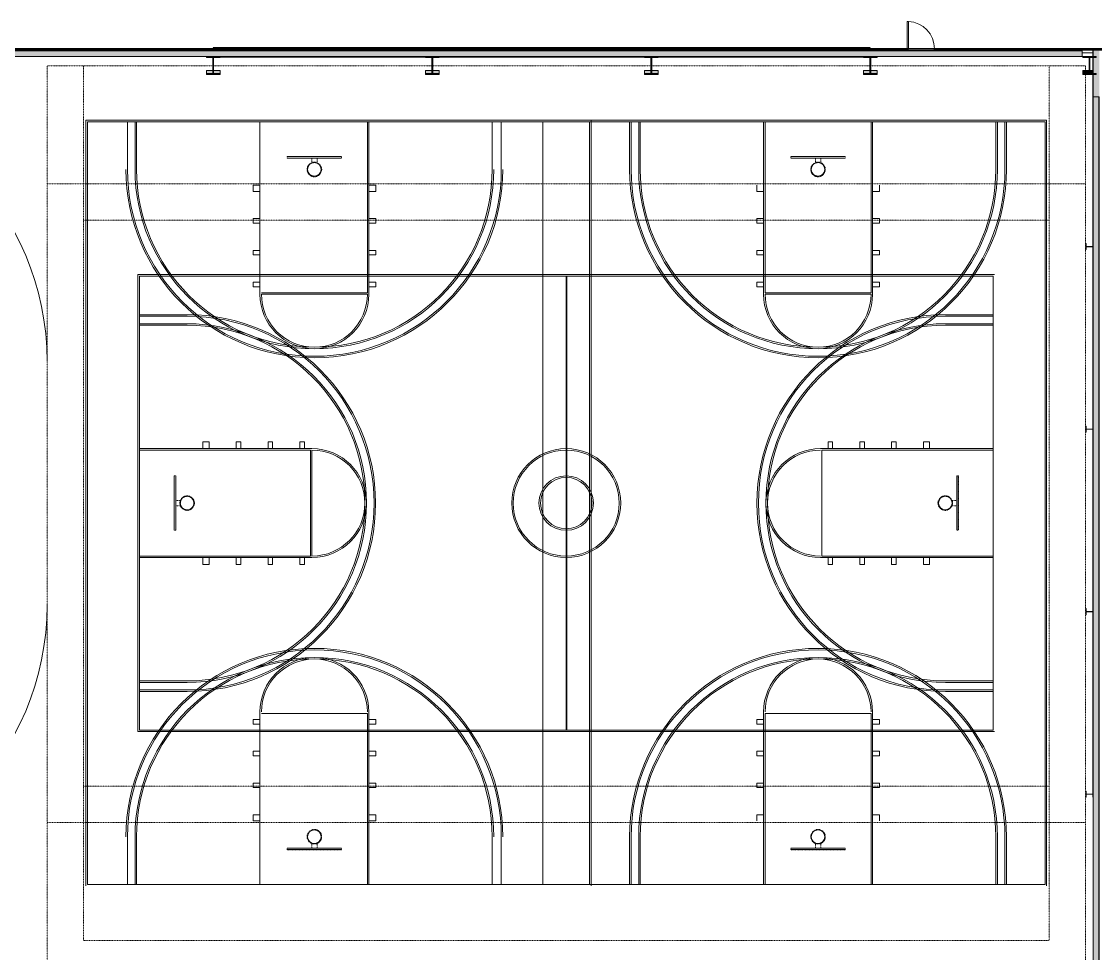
# Model space of a CAD drawing. Header units: inches. Extents: x 20461 to 27285, y -26063 to -19005.
# Drawn here: x 24570 to 25990, y -22319 to -21088 of the extents above; entities that cross this region are included whole.
import ezdxf

# ---------------------------------------------------------------- set-up
doc = ezdxf.new("R2010")
doc.units = ezdxf.units.IN
doc.header["$MEASUREMENT"] = 0
doc.linetypes.add('Dash', pattern=[0.25, 0.125, -0.125])
doc.linetypes.add('Dash 1_16_', pattern=[0.125, 0.0625, -0.0625])
for name, color, linetype, lineweight in [('A-DOOR', 31, 'Continuous', 9), ('A-FLOR-CLRS', 90, 'Dash 1_16_', 9), ('A-FLOR-OTLN', 90, 'Continuous', 9), ('A-GLAZ-CWMG', 51, 'Continuous', 9), ('A-WALL', 113, 'Continuous', 9), ('A-WALL-PATT', 111, 'Continuous', 25), ('C-BLDG-PADS', 91, 'Continuous', 9), ('C-TOPO', 7, 'Continuous', 9), ('L-SITE-WALL', 31, 'Continuous', 9), ('Q-SPCQ', 91, 'Continuous', 9), ('Q-SPCQ-HDLN', 91, 'Dash', 9), ('S-BEAM', 12, 'Continuous', 9), ('S-COLS', 52, 'Continuous', 9)]:
    doc.layers.add(name, color=color, linetype=linetype, lineweight=lineweight)
pattern_1 = [(45, (0, 0), (-25.342707, 25.342707), []), (45, (0, 38.4), (-25.342707, 25.342707), [])]

# ---------------------------------------------------------------- blocks, each defined once
blk = doc.blocks.new('Girt_Z - 8_D-757170-Site Plan - Phase 1')
at = {"layer": 'S-BEAM'}
for points in [[(25971.4, -21126.4), (25971.4, -21125.8), (22787.5, -21125.8), (22787.5, -21126.4), (25938.9, -21126.4)], [(25971.4, -21133.6), (25971.4, -21126.4), (22787.5, -21126.4), (22787.5, -21133.6), (25938.9, -21133.6)], [(25971.4, -21133.8), (25971.4, -21133.6), (22787.5, -21133.7), (22787.5, -21133.8), (25938.9, -21133.8)], [(25971.4, -21126.4), (25971.4, -21126.4), (25938.9, -21126.4)]]:
    blk.add_hatch(color=256, dxfattribs=at).paths.add_polyline_path(points, flags=0)
for p, q in [((25971.4, -21125.8), (22787.5, -21125.8)), ((25971.4, -21126.4), (22787.5, -21126.4)), ((25971.4, -21126.4), (22787.5, -21126.4)), ((22787.5, -21133.8), (25971.4, -21133.8)), ((25971.4, -21125.8), (25971.4, -21126.4)), ((25971.4, -21126.4), (25971.4, -21126.4)), ((25971.4, -21126.4), (25971.4, -21133.6)), ((25971.4, -21133.6), (25971.4, -21133.8))]:
    blk.add_line(p, q, dxfattribs=at)
blk = doc.blocks.new('Girt_Z - 8_D-790722-Site Plan - Phase 1')
at = {"layer": 'S-BEAM'}
for points in [[(25985.8, -22357.1), (25985.9, -22357.1), (25985.8, -21187.1), (25985.8, -21187.1), (25985.8, -22357.1)], [(25993.1, -22357.1), (25993.1, -21187.1), (25985.9, -21187.1), (25985.9, -22357.1)], [(25993.8, -22357.1), (25993.8, -21187.1), (25993.2, -21187.1), (25993.2, -22357.1)]]:
    blk.add_hatch(color=256, dxfattribs=at).paths.add_polyline_path(points, flags=0)
for p, q in [((25985.8, -21187.1), (25985.8, -22357.1)), ((25985.8, -21187.1), (25985.9, -21187.1)), ((25985.9, -21187.1), (25993.1, -21187.1)), ((25993.1, -21187.1), (25993.2, -21187.1)), ((25993.1, -22357.1), (25993.1, -21187.1)), ((25993.2, -21187.1), (25993.8, -21187.1)), ((25993.2, -22357.1), (25993.2, -21187.1)), ((25993.8, -22357.1), (25993.8, -21187.1)), ((25985.9, -22357.1), (25985.8, -22357.1)), ((25993.1, -22357.1), (25985.9, -22357.1)), ((25993.2, -22357.1), (25993.1, -22357.1)), ((25993.8, -22357.1), (25993.2, -22357.1))]:
    blk.add_line(p, q, dxfattribs=at)
blk = doc.blocks.new('Basketball_Backstop-Performance_Sports_Systems-3103-Ceiling_Hung - 27_-0_ to 27_-11 7_8_-652462-Site Plan - Phase 1')
at = {"layer": 'Q-SPCQ-HDLN'}
for p, q in [((-36, 0), (-36, 2.2)), ((-36, 2.2), (36, 2.2)), ((36, 2.2), (36, 0)), ((36, 0), (-36, 0)), ((-3.5, 0), (-3.5, -6.2)), ((3.5, 0), (3.5, -6.2))]:
    blk.add_line(p, q, dxfattribs=at)
for radius in [9.63, 9]:
    blk.add_circle((0, -15.1), radius, dxfattribs=at)
blk = doc.blocks.new('Basketball_Backstop-Performance_Sports_Systems-3103-Ceiling_Hung - 27_-0_ to 27_-11 7_8_-706978-Site Plan - Phase 1')
at = {"layer": 'Q-SPCQ-HDLN'}
for p, q in [((36, 0), (-36, 0)), ((-36, 0), (-36, -2.2)), ((-3.5, 0), (-3.5, 6.2)), ((3.5, 0), (3.5, 6.2)), ((36, -2.2), (36, 0)), ((-36, -2.2), (36, -2.2))]:
    blk.add_line(p, q, dxfattribs=at)
for radius in [9.62, 9]:
    blk.add_circle((0, 15.1), radius, dxfattribs=at)
blk = doc.blocks.new('Rectangular Mullion - Profile_Polycarbonate_Lower-836763-Site Plan - Phase 1')
at = {"layer": 'A-GLAZ-CWMG'}
for points in [[(25993.6, -21123.5), (25993.6, -21123.4), (25695.1, -21123.4), (25695.1, -21123.5), (25938.9, -21123.5)], [(25739.8, -21125.2), (25775.8, -21125.2), (25775.8, -21123.6), (25739.8, -21123.6)], [(25993.6, -21125.5), (25993.6, -21125.2), (25695.1, -21125.2), (25695.1, -21125.5), (25985.8, -21125.5)]]:
    blk.add_hatch(color=256, dxfattribs=at).paths.add_polyline_path(points, flags=0)
h = blk.add_hatch(color=256, dxfattribs=at)
h.paths.add_polyline_path([(25775.8, -21125.2), (25993.6, -21125.2), (25993.6, -21123.6), (25775.8, -21123.6)], flags=0)
h.paths.add_polyline_path([(25739.8, -21125.2), (25739.8, -21123.6), (25695.1, -21123.6), (25695.1, -21125.2)], flags=0)
for p, q in [((25695.1, -21123.5), (25695.1, -21123.4)), ((25695.1, -21123.4), (25993.6, -21123.4)), ((25695.1, -21123.5), (25993.6, -21123.5)), ((25695.1, -21125.1), (25695.1, -21123.6)), ((25993.6, -21123.4), (25993.6, -21123.5)), ((25993.6, -21123.6), (25993.6, -21125.2)), ((25695.1, -21125.5), (25695.1, -21125.2)), ((25695.1, -21125.2), (25739.8, -21125.2)), ((25695.1, -21125.5), (25985.1, -21125.5)), ((25739.8, -21125.2), (25775.8, -21125.2)), ((25775.8, -21125.2), (25993.6, -21125.2)), ((25993.6, -21125.2), (25993.6, -21125.5))]:
    blk.add_line(p, q, dxfattribs=at)
blk = doc.blocks.new('Single-Flush - 36_ x 96_-849118-Site Plan - Phase 1')
at = {"layer": 'A-DOOR', "lineweight": 13}
for p, q in [((16, -0.8), (16, -36.8)), ((18, -0.8), (16, -0.8)), ((18, -0.8), (18, -36.8)), ((18, -36.8), (16, -36.8))]:
    blk.add_line(p, q, dxfattribs=at)
at = {"layer": 'A-DOOR'}
blk.add_arc((18, -0.8), 36.1, 180, 266.8211, dxfattribs=at)

msp = doc.modelspace()

# ---------------------------------------------------------------- hatches: boundary and pattern name
at = {"layer": 'A-WALL', "transparency": 33554649}
h = msp.add_hatch(color=256, dxfattribs=at)
h.paths.add_polyline_path([(25997.19296, -21125.18961), (25997.19296, -21123.61481), (25775.765225, -21123.61481), (25775.765225, -21125.18961), (25938.902247, -21125.18961)], flags=0)
h.paths.add_polyline_path([(25739.765225, -21125.18961), (25739.765225, -21123.61481), (25691.577725, -21123.61481), (25691.577725, -21125.18961)], flags=0)
h.paths.add_polyline_path([(24822.702725, -21125.18961), (24822.702725, -21123.61481), (24533.577725, -21123.61481), (24533.577725, -21125.18961), (24593.030247, -21125.18961)], flags=0)
h.paths.add_polyline_path([(23327.015225, -21125.18961), (23375.202725, -21125.18961), (23375.202725, -21123.61481), (23327.015225, -21123.61481)], flags=0)
h.paths.add_polyline_path([(23291.015225, -21125.18961), (23291.015225, -21123.61481), (23086.077725, -21123.61481), (23086.077725, -21125.18961), (23247.158247, -21125.18961)], flags=0)
at = {"layer": 'A-WALL-PATT', "lineweight": 9}
h = msp.add_hatch(dxfattribs=at)
h.set_pattern_fill('FP_8', color=256, style=0, pattern_type=2)
h.set_pattern_definition([(0, (0, 0), (0, 32), []), (90, (0, 0), (-32, 2e-15), [])])
h.paths.add_polyline_path([(25691.265225, -21125.05281), (25691.265225, -21124.05281), (24823.015225, -21124.05281), (24823.015225, -21125.05281), (25490.278247, -21125.05281)], flags=0)
at = {"layer": 'L-SITE-WALL'}
for points in [[(25691.265225, -21123.30281), (25691.265225, -21122.30281), (24823.015225, -21122.30281), (24823.015225, -21123.30281), (25490.278247, -21123.30281)], [(25985.13046, -22110.05281), (25985.75546, -22110.05281), (25985.75546, -21125.543335), (25985.13046, -21125.543335), (25985.13046, -21896.304645)]]:
    msp.add_hatch(color=256, dxfattribs=at).paths.add_polyline_path(points, flags=0)
at = {"layer": 'L-SITE-WALL', "lineweight": 5}
for points in [[(25691.265225, -21124.05281), (25691.265225, -21123.30281), (24823.015225, -21123.30281), (24823.015225, -21124.05281), (25490.278247, -21124.05281)], [(25691.265225, -21125.80281), (25691.265225, -21125.05281), (24823.015225, -21125.05281), (24823.015225, -21125.80281), (25490.278247, -21125.80281)], [(25691.265225, -21134.42781), (25691.265225, -21133.80281), (24823.015225, -21133.80281), (24823.015225, -21134.42781), (25490.278247, -21134.42781)], [(25985.94296, -21187.064029), (25993.75546, -21187.064029), (25993.75546, -21125.543335), (25985.75546, -21125.543335), (25985.84921, -21187.064029)]]:
    msp.add_hatch(color=256, dxfattribs=at).paths.add_polyline_path(points, flags=0)
at = {"layer": 'S-COLS'}
h = msp.add_hatch(dxfattribs=at)
h.set_pattern_fill('FP_1', color=256, style=0, pattern_type=2)
h.set_pattern_definition(pattern_1)
h.paths.add_polyline_path([(24823.515225, -21156.195574), (24823.515225, -21135.05281), (24822.265225, -21135.05281), (24822.265225, -21156.195574)], flags=0)
h = msp.add_hatch(dxfattribs=at)
h.set_pattern_fill('FP_1', color=256, style=0, pattern_type=2)
h.set_pattern_definition(pattern_1)
h.paths.add_polyline_path([(25121.390225, -21135.05281), (25121.390225, -21133.80281), (25103.390225, -21133.80281), (25103.390225, -21135.05281)], flags=0)
h = msp.add_hatch(dxfattribs=at)
h.set_pattern_fill('FP_1', color=256, style=0, pattern_type=2)
h.set_pattern_definition(pattern_1)
h.paths.add_polyline_path([(25410.890225, -21135.05281), (25410.890225, -21133.80281), (25392.890225, -21133.80281), (25392.890225, -21135.05281)], flags=0)
h = msp.add_hatch(dxfattribs=at)
h.set_pattern_fill('FP_1', color=256, style=0, pattern_type=2)
h.set_pattern_definition(pattern_1)
h.paths.add_polyline_path([(25402.515225, -21156.195574), (25402.515225, -21135.05281), (25401.265225, -21135.05281), (25401.265225, -21156.195574)], flags=0)
h = msp.add_hatch(dxfattribs=at)
h.set_pattern_fill('FP_1', color=256, style=0, pattern_type=2)
h.set_pattern_definition(pattern_1)
h.paths.add_polyline_path([(25700.390225, -21135.05281), (25700.390225, -21133.80281), (25682.390225, -21133.80281), (25682.390225, -21135.05281)], flags=0)
h = msp.add_hatch(dxfattribs=at)
h.set_pattern_fill('FP_1', color=256, style=0, pattern_type=2)
h.set_pattern_definition(pattern_1)
h.paths.add_polyline_path([(25692.015225, -21156.195574), (25692.015225, -21135.05281), (25690.765225, -21135.05281), (25690.765225, -21156.195574)], flags=0)
h = msp.add_hatch(dxfattribs=at)
h.set_pattern_fill('FP_1', color=256, style=0, pattern_type=2)
h.set_pattern_definition(pattern_1)
h.paths.add_polyline_path([(25981.515225, -21156.195574), (25981.515225, -21135.05281), (25980.265225, -21135.05281), (25980.265225, -21156.195574)], flags=0)
at = {"layer": 'S-COLS', "lineweight": 5}
h = msp.add_hatch(color=256, dxfattribs=at)
h.paths.add_polyline_path([(24822.265225, -21156.195574), (24822.265225, -21152.549209), (24813.890225, -21152.549209), (24813.890225, -21156.195574)], flags=0)
h.paths.add_polyline_path([(24831.890225, -21156.195574), (24831.890225, -21152.549209), (24823.515225, -21152.549209), (24823.515225, -21156.195574)], flags=0)
at = {"layer": 'S-COLS'}
h = msp.add_hatch(dxfattribs=at)
h.set_pattern_fill('FP_1', color=256, style=0, pattern_type=2)
h.set_pattern_definition(pattern_1)
h.paths.add_polyline_path([(24831.890225, -21157.449176), (24831.890225, -21156.195574), (24813.890225, -21156.195574), (24813.890225, -21157.449176)], flags=0)
at = {"layer": 'S-COLS', "lineweight": 5}
h = msp.add_hatch(color=256, dxfattribs=at)
h.paths.add_polyline_path([(25111.765225, -21156.195574), (25111.765225, -21152.549209), (25103.390225, -21152.549209), (25103.390225, -21156.195574)], flags=0)
h.paths.add_polyline_path([(25121.390225, -21156.195574), (25121.390225, -21152.549209), (25113.015225, -21152.549209), (25113.015225, -21156.195574)], flags=0)
at = {"layer": 'S-COLS'}
h = msp.add_hatch(dxfattribs=at)
h.set_pattern_fill('FP_1', color=256, style=0, pattern_type=2)
h.set_pattern_definition(pattern_1)
h.paths.add_polyline_path([(25121.390225, -21157.449176), (25121.390225, -21156.195574), (25103.390225, -21156.195574), (25103.390225, -21157.449176)], flags=0)
at = {"layer": 'S-COLS', "lineweight": 5}
h = msp.add_hatch(color=256, dxfattribs=at)
h.paths.add_polyline_path([(25401.265225, -21156.195574), (25401.265225, -21152.549209), (25392.890225, -21152.549209), (25392.890225, -21156.195574)], flags=0)
h.paths.add_polyline_path([(25410.890225, -21156.195574), (25410.890225, -21152.549209), (25402.515225, -21152.549209), (25402.515225, -21156.195574)], flags=0)
h = msp.add_hatch(color=256, dxfattribs=at)
h.paths.add_polyline_path([(25690.765225, -21156.195574), (25690.765225, -21152.549209), (25682.390225, -21152.549209), (25682.390225, -21156.195574)], flags=0)
h.paths.add_polyline_path([(25700.390225, -21156.195574), (25700.390225, -21152.549209), (25692.015225, -21152.549209), (25692.015225, -21156.195574)], flags=0)
at = {"layer": 'S-COLS'}
h = msp.add_hatch(dxfattribs=at)
h.set_pattern_fill('FP_1', color=256, style=0, pattern_type=2)
h.set_pattern_definition(pattern_1)
h.paths.add_polyline_path([(25700.390225, -21157.449176), (25700.390225, -21156.195574), (25682.390225, -21156.195574), (25682.390225, -21157.449176)], flags=0)
at = {"layer": 'S-COLS', "lineweight": 5}
h = msp.add_hatch(color=256, dxfattribs=at)
h.paths.add_polyline_path([(25980.265225, -21156.195574), (25980.265225, -21152.549209), (25971.890225, -21152.549209), (25971.890225, -21156.195574)], flags=0)
h.paths.add_polyline_path([(25985.13046, -21156.195574), (25985.13046, -21152.549209), (25981.515225, -21152.549209), (25981.515225, -21156.195574)], flags=0)
at = {"layer": 'S-COLS'}
h = msp.add_hatch(dxfattribs=at)
h.set_pattern_fill('FP_1', color=256, style=0, pattern_type=2)
h.set_pattern_definition(pattern_1)
h.paths.add_polyline_path([(25989.890225, -21157.449176), (25989.890225, -21156.195574), (25971.890225, -21156.195574), (25971.890225, -21157.449176)], flags=0)
h = msp.add_hatch(dxfattribs=at)
h.set_pattern_fill('FP_1', color=256, style=0, pattern_type=2)
h.set_pattern_definition(pattern_1)
h.paths.add_polyline_path([(25976.458585, -21630.283279), (25976.458585, -21627.138748), (25976.661093, -21626.64985), (25977.149991, -21626.447342), (25984.63046, -21626.447342), (25985.119358, -21626.64985), (25985.321866, -21627.138748), (25985.321866, -21630.283279), (25985.75546, -21630.283279), (25985.75546, -21622.322342), (25985.321866, -21622.322342), (25985.321866, -21625.466873), (25985.119358, -21625.955771), (25984.63046, -21626.158279), (25977.149991, -21626.158279), (25976.661093, -21625.955771), (25976.458585, -21625.466873), (25976.458585, -21622.322342), (25976.024991, -21622.322342), (25976.024991, -21630.283279)], flags=0)
h = msp.add_hatch(dxfattribs=at)
h.set_pattern_fill('FP_1', color=256, style=0, pattern_type=2)
h.set_pattern_definition(pattern_1)
h.paths.add_polyline_path([(25976.458585, -21871.533279), (25976.458585, -21868.388748), (25976.661093, -21867.89985), (25977.149991, -21867.697342), (25984.63046, -21867.697342), (25985.119358, -21867.89985), (25985.321866, -21868.388748), (25985.321866, -21871.533279), (25985.75546, -21871.533279), (25985.75546, -21863.572342), (25985.321866, -21863.572342), (25985.321866, -21866.716873), (25985.119358, -21867.205771), (25984.63046, -21867.408279), (25977.149991, -21867.408279), (25976.661093, -21867.205771), (25976.458585, -21866.716873), (25976.458585, -21863.572342), (25976.024991, -21863.572342), (25976.024991, -21871.533279)], flags=0)

# ---------------------------------------------------------------- linework, layer by layer
at = {"layer": 'A-FLOR-CLRS'}
for p, q in [((24822.265225, -21146.05281), (24603.390225, -21146.05281)), ((24603.390225, -21146.05281), (24603.390225, -22350.05281)), ((24651.390225, -21146.05281), (24651.390225, -22302.05281)), ((25111.765225, -21146.05281), (24823.515225, -21146.05281)), ((25401.265225, -21146.05281), (25113.015225, -21146.05281)), ((25690.765225, -21146.05281), (25402.515225, -21146.05281)), ((25975.390225, -21146.05281), (25692.015225, -21146.05281)), ((25927.390225, -22302.05281), (25927.390225, -21146.05281)), ((25975.390225, -21152.549209), (25975.390225, -21146.05281)), ((25975.390225, -22336.663762), (25975.390225, -21157.449176)), ((25975.390225, -21302.05281), (24603.390225, -21302.05281)), ((25927.390225, -21350.05281), (24651.390225, -21350.05281)), ((25927.390225, -22098.05281), (24651.390225, -22098.05281)), ((25975.390225, -22146.05281), (24603.390225, -22146.05281)), ((24651.390225, -22302.05281), (25927.390225, -22302.05281))]:
    msp.add_line(p, q, dxfattribs=at)
at = {"layer": 'A-FLOR-OTLN'}
for p, q in [((24654.611661, -21218.05281), (25924.16879, -21218.05281)), ((24654.611661, -21218.05281), (24654.611661, -22230.05281)), ((24656.611661, -21220.05281), (24656.611661, -22228.05281)), ((24656.611661, -21220.05281), (25922.16879, -21220.05281)), ((24709.611661, -21283.05281), (24709.611661, -21220.05281)), ((24719.611661, -21283.05281), (24719.611661, -21220.05281)), ((24721.611661, -21283.05281), (24721.611661, -21220.05281)), ((24884.611661, -21448.05281), (24884.611661, -21220.05281)), ((25026.611661, -21446.05281), (25026.611661, -21220.05281)), ((25028.611661, -21448.05281), (25028.611661, -21220.05281)), ((25191.611661, -21283.05281), (25191.611661, -21220.05281)), ((25203.611661, -21283.05281), (25203.611661, -21220.05281)), ((25258.611661, -21220.05281), (25258.611661, -22228.05281)), ((25320.16879, -21220.05281), (25320.16879, -22228.05281)), ((25322.16879, -21218.05281), (25322.16879, -22230.05281)), ((25373.16879, -21283.05281), (25373.16879, -21220.05281)), ((25375.16879, -21283.05281), (25375.16879, -21220.05281)), ((25385.16879, -21283.05281), (25385.16879, -21220.05281)), ((25387.16879, -21283.05281), (25387.16879, -21220.05281)), ((25550.16879, -21448.05281), (25550.16879, -21220.05281)), ((25552.16879, -21446.05281), (25552.16879, -21220.05281)), ((25692.16879, -21446.05281), (25692.16879, -21220.05281)), ((25694.16879, -21448.05281), (25694.16879, -21220.05281)), ((25857.16879, -21283.05281), (25857.16879, -21220.05281)), ((25859.16879, -21283.05281), (25859.16879, -21220.05281)), ((25869.16879, -21283.05281), (25869.16879, -21220.05281)), ((25871.16879, -21283.05281), (25871.16879, -21220.05281)), ((25922.16879, -21220.05281), (25922.16879, -22228.05281)), ((25924.16879, -21218.05281), (25924.16879, -22230.05281)), ((24920.611661, -21266.05281), (24992.611661, -21266.05281)), ((24920.611661, -21268.05281), (24992.611661, -21268.05281)), ((25658.16879, -21266.05281), (25586.16879, -21266.05281)), ((25658.16879, -21268.05281), (25586.16879, -21268.05281)), ((24884.611661, -21304.05281), (24875.611661, -21304.05281)), ((24875.611661, -21312.05281), (24875.611661, -21304.05281)), ((25028.611661, -21304.05281), (25037.611661, -21304.05281)), ((25037.611661, -21312.05281), (25037.611661, -21304.05281)), ((25541.16879, -21312.05281), (25541.16879, -21304.05281)), ((25703.16879, -21312.05281), (25703.16879, -21304.05281)), ((24884.611661, -21312.05281), (24875.611661, -21312.05281)), ((25028.611661, -21312.05281), (25037.611661, -21312.05281)), ((25550.16879, -21312.05281), (25541.16879, -21312.05281)), ((25694.16879, -21312.05281), (25703.16879, -21312.05281)), ((24884.611661, -21348.05281), (24875.611661, -21348.05281)), ((24875.611661, -21354.05281), (24875.611661, -21348.05281)), ((25028.611661, -21348.05281), (25037.611661, -21348.05281)), ((25037.611661, -21354.05281), (25037.611661, -21348.05281)), ((25550.16879, -21348.05281), (25541.16879, -21348.05281)), ((25541.16879, -21354.05281), (25541.16879, -21348.05281)), ((25694.16879, -21348.05281), (25703.16879, -21348.05281)), ((25703.16879, -21354.05281), (25703.16879, -21348.05281)), ((24884.611661, -21354.05281), (24875.611661, -21354.05281)), ((25028.611661, -21354.05281), (25037.611661, -21354.05281)), ((25550.16879, -21354.05281), (25541.16879, -21354.05281)), ((25694.16879, -21354.05281), (25703.16879, -21354.05281)), ((24884.611661, -21390.05281), (24875.611661, -21390.05281)), ((24875.611661, -21396.05281), (24875.611661, -21390.05281)), ((25028.611661, -21390.05281), (25037.611661, -21390.05281)), ((25037.611661, -21396.05281), (25037.611661, -21390.05281)), ((25550.16879, -21390.05281), (25541.16879, -21390.05281)), ((25541.16879, -21396.05281), (25541.16879, -21390.05281)), ((25694.16879, -21390.05281), (25703.16879, -21390.05281)), ((25703.16879, -21396.05281), (25703.16879, -21390.05281)), ((24884.611661, -21396.05281), (24875.611661, -21396.05281)), ((25028.611661, -21396.05281), (25037.611661, -21396.05281)), ((25550.16879, -21396.05281), (25541.16879, -21396.05281)), ((25694.16879, -21396.05281), (25703.16879, -21396.05281)), ((25855.390225, -21422.05281), (24723.390225, -21422.05281)), ((24723.390225, -21422.05281), (24723.390225, -22026.05281)), ((24725.390225, -21424.05281), (24725.390225, -22024.05281)), ((25853.390225, -21424.05281), (24725.390225, -21424.05281)), ((24884.611661, -21432.05281), (24875.611661, -21432.05281)), ((24875.611661, -21438.05281), (24875.611661, -21432.05281)), ((25028.611661, -21432.05281), (25037.611661, -21432.05281)), ((25037.611661, -21438.05281), (25037.611661, -21432.05281)), ((25289.390225, -21424.05281), (25289.390225, -22024.05281)), ((25290.390225, -21424.05281), (25290.390225, -22024.05281)), ((25550.16879, -21432.05281), (25541.16879, -21432.05281)), ((25541.16879, -21438.05281), (25541.16879, -21432.05281)), ((25694.16879, -21432.05281), (25703.16879, -21432.05281)), ((25703.16879, -21438.05281), (25703.16879, -21432.05281)), ((25853.390225, -22024.05281), (25853.390225, -21424.05281)), ((24884.611661, -21438.05281), (24875.611661, -21438.05281)), ((24886.611661, -21446.05281), (25026.611661, -21446.05281)), ((24886.611661, -21448.05281), (25026.611661, -21448.05281)), ((25028.611661, -21438.05281), (25037.611661, -21438.05281)), ((25550.16879, -21438.05281), (25541.16879, -21438.05281)), ((25692.16879, -21446.05281), (25552.16879, -21446.05281)), ((25692.16879, -21448.05281), (25552.16879, -21448.05281)), ((25694.16879, -21438.05281), (25703.16879, -21438.05281)), ((24788.390225, -21475.05281), (24725.390225, -21475.05281)), ((24788.390225, -21477.05281), (24725.390225, -21477.05281)), ((25790.390225, -21475.05281), (25853.390225, -21475.05281)), ((25790.390225, -21477.05281), (25853.390225, -21477.05281)), ((24788.390225, -21487.05281), (24725.390225, -21487.05281)), ((24788.390225, -21489.05281), (24725.390225, -21489.05281)), ((25790.390225, -21487.05281), (25853.390225, -21487.05281)), ((25790.390225, -21489.05281), (25853.390225, -21489.05281)), ((24809.390225, -21652.05281), (24809.390225, -21643.05281)), ((24817.390225, -21643.05281), (24809.390225, -21643.05281)), ((24817.390225, -21652.05281), (24817.390225, -21643.05281)), ((24853.390225, -21652.05281), (24853.390225, -21643.05281)), ((24859.390225, -21643.05281), (24853.390225, -21643.05281)), ((24859.390225, -21652.05281), (24859.390225, -21643.05281)), ((24895.390225, -21652.05281), (24895.390225, -21643.05281)), ((24901.390225, -21643.05281), (24895.390225, -21643.05281)), ((24901.390225, -21652.05281), (24901.390225, -21643.05281)), ((24937.390225, -21652.05281), (24937.390225, -21643.05281)), ((24943.390225, -21643.05281), (24937.390225, -21643.05281)), ((24943.390225, -21652.05281), (24943.390225, -21643.05281)), ((25635.390225, -21643.05281), (25641.390225, -21643.05281)), ((25635.390225, -21652.05281), (25635.390225, -21643.05281)), ((25641.390225, -21652.05281), (25641.390225, -21643.05281)), ((25677.390225, -21643.05281), (25683.390225, -21643.05281)), ((25677.390225, -21652.05281), (25677.390225, -21643.05281)), ((25683.390225, -21652.05281), (25683.390225, -21643.05281)), ((25719.390225, -21643.05281), (25725.390225, -21643.05281)), ((25719.390225, -21652.05281), (25719.390225, -21643.05281)), ((25725.390225, -21652.05281), (25725.390225, -21643.05281)), ((25761.390225, -21643.05281), (25769.390225, -21643.05281)), ((25761.390225, -21652.05281), (25761.390225, -21643.05281)), ((25769.390225, -21652.05281), (25769.390225, -21643.05281)), ((24953.390225, -21652.05281), (24725.390225, -21652.05281)), ((24951.390225, -21654.05281), (24725.390225, -21654.05281)), ((24951.390225, -21794.05281), (24951.390225, -21654.05281)), ((24953.390225, -21794.05281), (24953.390225, -21654.05281)), ((25625.390225, -21652.05281), (25853.390225, -21652.05281)), ((25627.390225, -21794.05281), (25627.390225, -21654.05281)), ((25627.390225, -21654.05281), (25853.390225, -21654.05281)), ((24771.390225, -21760.05281), (24771.390225, -21688.05281)), ((24773.390225, -21760.05281), (24773.390225, -21688.05281)), ((25805.390225, -21760.05281), (25805.390225, -21688.05281)), ((25807.390225, -21760.05281), (25807.390225, -21688.05281)), ((24951.390225, -21794.05281), (24725.390225, -21794.05281)), ((24953.390225, -21796.05281), (24725.390225, -21796.05281)), ((24809.390225, -21796.05281), (24809.390225, -21805.05281)), ((24817.390225, -21805.05281), (24809.390225, -21805.05281)), ((24817.390225, -21796.05281), (24817.390225, -21805.05281)), ((24853.390225, -21796.05281), (24853.390225, -21805.05281)), ((24859.390225, -21805.05281), (24853.390225, -21805.05281)), ((24859.390225, -21796.05281), (24859.390225, -21805.05281)), ((24895.390225, -21796.05281), (24895.390225, -21805.05281)), ((24901.390225, -21805.05281), (24895.390225, -21805.05281)), ((24901.390225, -21796.05281), (24901.390225, -21805.05281)), ((24937.390225, -21796.05281), (24937.390225, -21805.05281)), ((24943.390225, -21805.05281), (24937.390225, -21805.05281)), ((24943.390225, -21796.05281), (24943.390225, -21805.05281)), ((25625.390225, -21796.05281), (25853.390225, -21796.05281)), ((25627.390225, -21794.05281), (25853.390225, -21794.05281)), ((25635.390225, -21796.05281), (25635.390225, -21805.05281)), ((25635.390225, -21805.05281), (25641.390225, -21805.05281)), ((25641.390225, -21796.05281), (25641.390225, -21805.05281)), ((25677.390225, -21796.05281), (25677.390225, -21805.05281)), ((25677.390225, -21805.05281), (25683.390225, -21805.05281)), ((25683.390225, -21796.05281), (25683.390225, -21805.05281)), ((25719.390225, -21796.05281), (25719.390225, -21805.05281)), ((25719.390225, -21805.05281), (25725.390225, -21805.05281)), ((25725.390225, -21796.05281), (25725.390225, -21805.05281)), ((25761.390225, -21796.05281), (25761.390225, -21805.05281)), ((25761.390225, -21805.05281), (25769.390225, -21805.05281)), ((25769.390225, -21796.05281), (25769.390225, -21805.05281)), ((24788.390225, -21959.05281), (24725.390225, -21959.05281)), ((24788.390225, -21961.05281), (24725.390225, -21961.05281)), ((25790.390225, -21959.05281), (25853.390225, -21959.05281)), ((25790.390225, -21961.05281), (25853.390225, -21961.05281)), ((24788.390225, -21971.05281), (24725.390225, -21971.05281)), ((24788.390225, -21973.05281), (24725.390225, -21973.05281)), ((25790.390225, -21971.05281), (25853.390225, -21971.05281)), ((25790.390225, -21973.05281), (25853.390225, -21973.05281)), ((24884.611661, -22000.05281), (24884.611661, -22228.05281)), ((24886.611661, -22002.05281), (25026.611661, -22002.05281)), ((25026.611661, -22002.05281), (25026.611661, -22228.05281)), ((25028.611661, -22000.05281), (25028.611661, -22228.05281)), ((25550.16879, -22000.05281), (25550.16879, -22228.05281)), ((25692.16879, -22002.05281), (25552.16879, -22002.05281)), ((25552.16879, -22002.05281), (25552.16879, -22228.05281)), ((25692.16879, -22002.05281), (25692.16879, -22228.05281)), ((25694.16879, -22000.05281), (25694.16879, -22228.05281)), ((24875.611661, -22010.05281), (24875.611661, -22016.05281)), ((24884.611661, -22010.05281), (24875.611661, -22010.05281)), ((24884.611661, -22016.05281), (24875.611661, -22016.05281)), ((25028.611661, -22010.05281), (25037.611661, -22010.05281)), ((25028.611661, -22016.05281), (25037.611661, -22016.05281)), ((25037.611661, -22010.05281), (25037.611661, -22016.05281)), ((25541.16879, -22010.05281), (25541.16879, -22016.05281)), ((25550.16879, -22010.05281), (25541.16879, -22010.05281)), ((25550.16879, -22016.05281), (25541.16879, -22016.05281)), ((25694.16879, -22010.05281), (25703.16879, -22010.05281)), ((25694.16879, -22016.05281), (25703.16879, -22016.05281)), ((25703.16879, -22010.05281), (25703.16879, -22016.05281)), ((24723.390225, -22026.05281), (25855.390225, -22026.05281)), ((24725.390225, -22024.05281), (25853.390225, -22024.05281)), ((24875.611661, -22052.05281), (24875.611661, -22058.05281)), ((24884.611661, -22052.05281), (24875.611661, -22052.05281)), ((24884.611661, -22058.05281), (24875.611661, -22058.05281)), ((25028.611661, -22052.05281), (25037.611661, -22052.05281)), ((25028.611661, -22058.05281), (25037.611661, -22058.05281)), ((25037.611661, -22052.05281), (25037.611661, -22058.05281)), ((25541.16879, -22052.05281), (25541.16879, -22058.05281)), ((25550.16879, -22052.05281), (25541.16879, -22052.05281)), ((25550.16879, -22058.05281), (25541.16879, -22058.05281)), ((25694.16879, -22052.05281), (25703.16879, -22052.05281)), ((25694.16879, -22058.05281), (25703.16879, -22058.05281)), ((25703.16879, -22052.05281), (25703.16879, -22058.05281)), ((24875.611661, -22094.05281), (24875.611661, -22100.05281)), ((24884.611661, -22094.05281), (24875.611661, -22094.05281)), ((24884.611661, -22100.05281), (24875.611661, -22100.05281)), ((25028.611661, -22094.05281), (25037.611661, -22094.05281)), ((25028.611661, -22100.05281), (25037.611661, -22100.05281)), ((25037.611661, -22094.05281), (25037.611661, -22100.05281)), ((25541.16879, -22094.05281), (25541.16879, -22100.05281)), ((25550.16879, -22094.05281), (25541.16879, -22094.05281)), ((25550.16879, -22100.05281), (25541.16879, -22100.05281)), ((25694.16879, -22094.05281), (25703.16879, -22094.05281)), ((25694.16879, -22100.05281), (25703.16879, -22100.05281)), ((25703.16879, -22094.05281), (25703.16879, -22100.05281)), ((24875.611661, -22136.05281), (24875.611661, -22144.05281)), ((24884.611661, -22136.05281), (24875.611661, -22136.05281)), ((24884.611661, -22144.05281), (24875.611661, -22144.05281)), ((25028.611661, -22136.05281), (25037.611661, -22136.05281)), ((25028.611661, -22144.05281), (25037.611661, -22144.05281)), ((25037.611661, -22136.05281), (25037.611661, -22144.05281)), ((25541.16879, -22136.05281), (25541.16879, -22144.05281)), ((25550.16879, -22136.05281), (25541.16879, -22136.05281)), ((25694.16879, -22136.05281), (25703.16879, -22136.05281)), ((25703.16879, -22136.05281), (25703.16879, -22144.05281)), ((24709.611661, -22165.05281), (24709.611661, -22228.05281)), ((24719.611661, -22165.05281), (24719.611661, -22228.05281)), ((24721.611661, -22165.05281), (24721.611661, -22228.05281)), ((25191.611661, -22165.05281), (25191.611661, -22228.05281)), ((25203.611661, -22165.05281), (25203.611661, -22228.05281)), ((25373.16879, -22165.05281), (25373.16879, -22228.05281)), ((25375.16879, -22165.05281), (25375.16879, -22228.05281)), ((25385.16879, -22165.05281), (25385.16879, -22228.05281)), ((25387.16879, -22165.05281), (25387.16879, -22228.05281)), ((25857.16879, -22165.05281), (25857.16879, -22228.05281)), ((25859.16879, -22165.05281), (25859.16879, -22228.05281)), ((25869.16879, -22165.05281), (25869.16879, -22228.05281)), ((25871.16879, -22165.05281), (25871.16879, -22228.05281)), ((24920.611661, -22180.05281), (24992.611661, -22180.05281)), ((24920.611661, -22182.05281), (24992.611661, -22182.05281)), ((25658.16879, -22180.05281), (25586.16879, -22180.05281)), ((25658.16879, -22182.05281), (25586.16879, -22182.05281)), ((24656.611661, -22228.05281), (25922.16879, -22228.05281))]:
    msp.add_line(p, q, dxfattribs=at)
for centre, radius in [((24956.611661, -21283.05281), 9), ((25622.16879, -21283.05281), 9), ((25289.390225, -21724.05281), 72), ((25289.390225, -21724.05281), 70), ((25289.390225, -21724.05281), 36), ((25289.390225, -21724.05281), 34), ((24788.390225, -21724.05281), 9), ((25790.390225, -21724.05281), 9), ((24956.611661, -22165.05281), 9), ((25622.16879, -22165.05281), 9)]:
    msp.add_circle(centre, radius, dxfattribs=at)
for centre, radius, start, end in [((24243.390225, -21536.80281), 360, 0, 90), ((24956.611661, -21283.05281), 249, 180, 270), ((24956.611661, -21283.05281), 247, 180, 270), ((24956.611661, -21283.05281), 237, 180, 270), ((24956.611661, -21283.05281), 235, 180, 270), ((24956.611661, -21283.05281), 247, 270, 0), ((24956.611661, -21283.05281), 249, 270, 0), ((24956.611661, -21283.05281), 235, 270, 0), ((24956.611661, -21283.05281), 237, 270, 0), ((25622.16879, -21283.05281), 249, 180, 270), ((25622.16879, -21283.05281), 247, 180, 270), ((25622.16879, -21283.05281), 237, 180, 270), ((25622.16879, -21283.05281), 235, 180, 270), ((25622.16879, -21283.05281), 247, 270, 0), ((25622.16879, -21283.05281), 249, 270, 0), ((25622.16879, -21283.05281), 235, 270, 0), ((25622.16879, -21283.05281), 237, 270, 0), ((24956.611661, -21448.05281), 72, 180, 0), ((24956.611661, -21448.05281), 70, 180, 0), ((25622.16879, -21448.05281), 72, 180, 360), ((25622.16879, -21448.05281), 70, 180, 0), ((24788.390225, -21724.05281), 249, 0, 90), ((24788.390225, -21724.05281), 247, 0, 90), ((25790.390225, -21724.05281), 249, 90, 180), ((25790.390225, -21724.05281), 247, 90, 180), ((24788.390225, -21724.05281), 237, 0, 90), ((24788.390225, -21724.05281), 235, 0, 90), ((25790.390225, -21724.05281), 237, 90, 180), ((25790.390225, -21724.05281), 235, 90, 180), ((24953.390225, -21724.05281), 72, 270, 90), ((24953.390225, -21724.05281), 70, 270, 90), ((25625.390225, -21724.05281), 72, 90, 270), ((25625.390225, -21724.05281), 70, 90, 270), ((24788.390225, -21724.05281), 247, 270, 0), ((24788.390225, -21724.05281), 249, 270, 0), ((24788.390225, -21724.05281), 235, 270, 0), ((24788.390225, -21724.05281), 237, 270, 0), ((25790.390225, -21724.05281), 249, 180, 270), ((25790.390225, -21724.05281), 247, 180, 270), ((25790.390225, -21724.05281), 237, 180, 270), ((25790.390225, -21724.05281), 235, 180, 270), ((24243.390225, -21858.80281), 360, 270, 0), ((24956.611661, -22165.05281), 249, 90, 180), ((24956.611661, -22165.05281), 247, 90, 180), ((24956.611661, -22165.05281), 249, 360, 90), ((24956.611661, -22165.05281), 247, 360, 90), ((25622.16879, -22165.05281), 249, 90, 180), ((25622.16879, -22165.05281), 247, 90, 180), ((25622.16879, -22165.05281), 249, 0, 90), ((25622.16879, -22165.05281), 247, 0, 90), ((24956.611661, -22165.05281), 237, 90, 180), ((24956.611661, -22165.05281), 235, 90, 180), ((24956.611661, -22000.05281), 72, 0, 180), ((24956.611661, -22000.05281), 70, 0, 180), ((24956.611661, -22165.05281), 237, 360, 90), ((24956.611661, -22165.05281), 235, 360, 90), ((25622.16879, -22165.05281), 237, 90, 180), ((25622.16879, -22165.05281), 235, 90, 180), ((25622.16879, -22000.05281), 72, 0, 180), ((25622.16879, -22000.05281), 70, 360, 180), ((25622.16879, -22165.05281), 237, 0, 90), ((25622.16879, -22165.05281), 235, 0, 90)]:
    msp.add_arc(centre, radius, start, end, dxfattribs=at)
at = {"layer": 'A-WALL', "lineweight": 25}
for p, q in [((24822.702725, -21123.61481), (24533.577725, -21123.61481)), ((24822.702725, -21125.18961), (24822.702725, -21123.61481)), ((25739.765225, -21123.61481), (25691.577725, -21123.61481)), ((25691.577725, -21123.61481), (25691.577725, -21125.18961)), ((25739.765225, -21125.18961), (25739.765225, -21123.61481)), ((25997.19296, -21123.61481), (25775.765225, -21123.61481)), ((25775.765225, -21123.61481), (25775.765225, -21125.18961)), ((24533.577725, -21125.18961), (24822.702725, -21125.18961)), ((25691.577725, -21125.18961), (25739.765225, -21125.18961)), ((25775.765225, -21125.18961), (25997.19296, -21125.18961))]:
    msp.add_line(p, q, dxfattribs=at)
at = {"layer": 'A-WALL'}
for p, q in [((24823.015225, -21123.30281), (25691.265225, -21123.30281)), ((24823.015225, -21124.05281), (25691.265225, -21124.05281)), ((24823.015225, -21125.05281), (25691.265225, -21125.05281)), ((25985.75546, -21187.064029), (25985.75546, -21125.543335))]:
    msp.add_line(p, q, dxfattribs=at)
at = {"layer": 'C-BLDG-PADS'}
msp.add_line((25985.13046, -21128.80281), (25971.390225, -21128.80281), dxfattribs=at)
at = {"layer": 'C-TOPO'}
msp.add_line((25971.390225, -21128.802246), (25985.13046, -21128.802246), dxfattribs=at)
at = {"layer": 'L-SITE-WALL', "lineweight": 25}
for p, q in [((25691.265225, -21122.30281), (24823.015225, -21122.30281)), ((24823.015225, -21122.30281), (24823.015225, -21125.80281)), ((25691.265225, -21125.80281), (25691.265225, -21122.30281)), ((24823.015225, -21133.77769), (24823.015225, -21134.42781)), ((24823.015225, -21134.42781), (25691.265225, -21134.42781)), ((25691.265225, -21134.42781), (25691.265225, -21133.77769)), ((25985.13046, -21125.543335), (25985.13046, -22110.05281)), ((25997.25546, -21125.543335), (25985.13046, -21125.543335)), ((25985.13046, -22110.05281), (25985.78058, -22110.05281))]:
    msp.add_line(p, q, dxfattribs=at)
at = {"layer": 'S-COLS', "lineweight": 15}
for p, q in [((24813.890225, -21133.80281), (24813.890225, -21135.05281)), ((24813.890225, -21135.05281), (24831.890225, -21135.05281)), ((24822.265225, -21135.05281), (24822.265225, -21156.195574)), ((24823.515225, -21135.05281), (24822.265225, -21135.05281)), ((24823.515225, -21156.195574), (24823.515225, -21135.05281)), ((24831.890225, -21135.05281), (24831.890225, -21133.80281)), ((25103.390225, -21133.80281), (25103.390225, -21135.05281)), ((25103.390225, -21135.05281), (25121.390225, -21135.05281)), ((25111.765225, -21135.05281), (25111.765225, -21156.195574)), ((25113.015225, -21135.05281), (25111.765225, -21135.05281)), ((25113.015225, -21156.195574), (25113.015225, -21135.05281)), ((25121.390225, -21135.05281), (25121.390225, -21133.80281)), ((25392.890225, -21133.80281), (25392.890225, -21135.05281)), ((25392.890225, -21135.05281), (25410.890225, -21135.05281)), ((25401.265225, -21135.05281), (25401.265225, -21156.195574)), ((25402.515225, -21135.05281), (25401.265225, -21135.05281)), ((25402.515225, -21156.195574), (25402.515225, -21135.05281)), ((25410.890225, -21135.05281), (25410.890225, -21133.80281)), ((25682.390225, -21133.80281), (25682.390225, -21135.05281)), ((25682.390225, -21135.05281), (25700.390225, -21135.05281)), ((25690.765225, -21135.05281), (25690.765225, -21156.195574)), ((25692.015225, -21135.05281), (25690.765225, -21135.05281)), ((25692.015225, -21156.195574), (25692.015225, -21135.05281)), ((25700.390225, -21135.05281), (25700.390225, -21133.80281)), ((25971.890225, -21133.80281), (25971.890225, -21135.05281)), ((25989.890225, -21133.80281), (25971.890225, -21133.80281)), ((25971.890225, -21135.05281), (25989.890225, -21135.05281)), ((25980.265225, -21135.05281), (25980.265225, -21156.195574)), ((25981.515225, -21135.05281), (25980.265225, -21135.05281)), ((25981.515225, -21156.195574), (25981.515225, -21135.05281)), ((25989.890225, -21135.05281), (25989.890225, -21133.80281)), ((24813.890225, -21156.195574), (24813.890225, -21157.449176)), ((24831.890225, -21156.195574), (24813.890225, -21156.195574)), ((24813.890225, -21157.449176), (24831.890225, -21157.449176)), ((24822.265225, -21156.195574), (24823.515225, -21156.195574)), ((24831.890225, -21157.449176), (24831.890225, -21156.195574)), ((25103.390225, -21156.195574), (25103.390225, -21157.449176)), ((25121.390225, -21156.195574), (25103.390225, -21156.195574)), ((25103.390225, -21157.449176), (25121.390225, -21157.449176)), ((25111.765225, -21156.195574), (25113.015225, -21156.195574)), ((25121.390225, -21157.449176), (25121.390225, -21156.195574)), ((25392.890225, -21156.195574), (25392.890225, -21157.449176)), ((25410.890225, -21156.195574), (25392.890225, -21156.195574)), ((25392.890225, -21157.449176), (25410.890225, -21157.449176)), ((25401.265225, -21156.195574), (25402.515225, -21156.195574)), ((25410.890225, -21157.449176), (25410.890225, -21156.195574)), ((25682.390225, -21156.195574), (25682.390225, -21157.449176)), ((25700.390225, -21156.195574), (25682.390225, -21156.195574)), ((25682.390225, -21157.449176), (25700.390225, -21157.449176)), ((25690.765225, -21156.195574), (25692.015225, -21156.195574)), ((25700.390225, -21157.449176), (25700.390225, -21156.195574)), ((25971.890225, -21156.195574), (25971.890225, -21157.449176)), ((25989.890225, -21156.195574), (25971.890225, -21156.195574)), ((25971.890225, -21157.449176), (25989.890225, -21157.449176)), ((25980.265225, -21156.195574), (25981.515225, -21156.195574)), ((25989.890225, -21157.449176), (25989.890225, -21156.195574)), ((25976.458585, -21381.072342), (25976.024991, -21381.072342)), ((25976.024991, -21381.072342), (25976.024991, -21389.033279)), ((25976.024991, -21389.033279), (25976.458585, -21389.033279)), ((25976.458585, -21384.216873), (25976.458585, -21381.072342)), ((25976.458585, -21389.033279), (25976.458585, -21385.888748)), ((25984.63046, -21384.908279), (25977.149991, -21384.908279)), ((25977.149991, -21385.197342), (25984.63046, -21385.197342)), ((25985.75546, -21381.072342), (25985.321866, -21381.072342)), ((25985.321866, -21381.072342), (25985.321866, -21384.216873)), ((25985.321866, -21385.888748), (25985.321866, -21389.033279)), ((25985.321866, -21389.033279), (25985.75546, -21389.033279)), ((25976.458585, -21622.322342), (25976.024991, -21622.322342)), ((25976.024991, -21622.322342), (25976.024991, -21630.283279)), ((25976.024991, -21630.283279), (25976.458585, -21630.283279)), ((25976.458585, -21625.466873), (25976.458585, -21622.322342)), ((25976.458585, -21630.283279), (25976.458585, -21627.138748)), ((25984.63046, -21626.158279), (25977.149991, -21626.158279)), ((25977.149991, -21626.447342), (25984.63046, -21626.447342)), ((25985.75546, -21622.322342), (25985.321866, -21622.322342)), ((25985.321866, -21622.322342), (25985.321866, -21625.466873)), ((25985.321866, -21627.138748), (25985.321866, -21630.283279)), ((25985.321866, -21630.283279), (25985.75546, -21630.283279)), ((25976.458585, -21863.572342), (25976.024991, -21863.572342)), ((25976.024991, -21863.572342), (25976.024991, -21871.533279)), ((25976.024991, -21871.533279), (25976.458585, -21871.533279)), ((25976.458585, -21866.716873), (25976.458585, -21863.572342)), ((25976.458585, -21871.533279), (25976.458585, -21868.388748)), ((25984.63046, -21867.408279), (25977.149991, -21867.408279)), ((25977.149991, -21867.697342), (25984.63046, -21867.697342)), ((25985.75546, -21863.572342), (25985.321866, -21863.572342)), ((25985.321866, -21863.572342), (25985.321866, -21866.716873)), ((25985.321866, -21868.388748), (25985.321866, -21871.533279)), ((25985.321866, -21871.533279), (25985.75546, -21871.533279)), ((25976.458585, -22104.822342), (25976.024991, -22104.822342)), ((25976.024991, -22104.822342), (25976.024991, -22112.783279)), ((25976.024991, -22112.783279), (25976.458585, -22112.783279)), ((25976.458585, -22107.966873), (25976.458585, -22104.822342)), ((25976.458585, -22112.783279), (25976.458585, -22109.638748)), ((25984.63046, -22108.658279), (25977.149991, -22108.658279)), ((25977.149991, -22108.947342), (25984.63046, -22108.947342)), ((25985.75546, -22104.822342), (25985.321866, -22104.822342)), ((25985.321866, -22104.822342), (25985.321866, -22107.966873)), ((25985.321866, -22109.638748), (25985.321866, -22112.783279)), ((25985.321866, -22112.783279), (25985.75546, -22112.783279))]:
    msp.add_line(p, q, dxfattribs=at)
at = {"layer": 'S-COLS'}
for p, q in [((24813.890225, -21156.195574), (24813.890225, -21152.549209)), ((24813.890225, -21152.549209), (24822.265225, -21152.549209)), ((24823.515225, -21152.549209), (24831.890225, -21152.549209)), ((24831.890225, -21156.195574), (24831.890225, -21152.549209)), ((25103.390225, -21156.195574), (25103.390225, -21152.549209)), ((25103.390225, -21152.549209), (25111.765225, -21152.549209)), ((25113.015225, -21152.549209), (25121.390225, -21152.549209)), ((25121.390225, -21156.195574), (25121.390225, -21152.549209)), ((25392.890225, -21156.195574), (25392.890225, -21152.549209)), ((25392.890225, -21152.549209), (25401.265225, -21152.549209)), ((25402.515225, -21152.549209), (25410.890225, -21152.549209)), ((25410.890225, -21156.195574), (25410.890225, -21152.549209)), ((25682.390225, -21156.195574), (25682.390225, -21152.549209)), ((25682.390225, -21152.549209), (25690.765225, -21152.549209)), ((25692.015225, -21152.549209), (25700.390225, -21152.549209)), ((25700.390225, -21156.195574), (25700.390225, -21152.549209)), ((25971.890225, -21156.195574), (25971.890225, -21152.549209)), ((25971.890225, -21152.549209), (25980.265225, -21152.549209)), ((25981.515225, -21152.549209), (25985.13046, -21152.549209))]:
    msp.add_line(p, q, dxfattribs=at)
at = {"layer": 'S-COLS', "lineweight": 15}
for centre, start, end in [((25977.149991, -21384.216873), 180, 270), ((25977.149991, -21385.888748), 90, 180), ((25984.63046, -21384.216873), 270, 0), ((25984.63046, -21385.888748), 0, 90), ((25977.149991, -21625.466873), 180, 270), ((25977.149991, -21627.138748), 90, 180), ((25984.63046, -21625.466873), 270, 0), ((25984.63046, -21627.138748), 0, 90), ((25977.149991, -21866.716873), 180, 270), ((25977.149991, -21868.388748), 90, 180), ((25984.63046, -21866.716873), 270, 0), ((25984.63046, -21868.388748), 0, 90), ((25977.149991, -22107.966873), 180, 270), ((25977.149991, -22109.638748), 90, 180), ((25984.63046, -22107.966873), 270, 0), ((25984.63046, -22109.638748), 0, 90)]:
    msp.add_arc(centre, 0.691406, start, end, dxfattribs=at)

# ---------------------------------------------------------------- block references
at = {"layer": 'A-DOOR', "rotation": 180}
msp.add_blockref('Single-Flush - 36_ x 96_-849118-Site Plan - Phase 1', (25757.765225, -21124.40221), dxfattribs=at)
at = {"layer": 'A-GLAZ-CWMG'}
msp.add_blockref('Rectangular Mullion - Profile_Polycarbonate_Lower-836763-Site Plan - Phase 1', (0, 0), dxfattribs=at)
at = {"layer": 'Q-SPCQ'}
for name, p in [('Basketball_Backstop-Performance_Sports_Systems-3103-Ceiling_Hung - 27_-0_ to 27_-11 7_8_-652462-Site Plan - Phase 1', (24956.611661, -21268.05281)), ('Basketball_Backstop-Performance_Sports_Systems-3103-Ceiling_Hung - 27_-0_ to 27_-11 7_8_-706978-Site Plan - Phase 1', (24956.611661, -22180.05281))]:
    msp.add_blockref(name, p, dxfattribs=at)
for name, p, rotation in [('Basketball_Backstop-Performance_Sports_Systems-3103-Ceiling_Hung - 27_-0_ to 27_-11 7_8_-706978-Site Plan - Phase 1', (25622.16879, -21268.05281), 180), ('Basketball_Backstop-Performance_Sports_Systems-3103-Ceiling_Hung - 27_-0_ to 27_-11 7_8_-652462-Site Plan - Phase 1', (24773.390225, -21724.05281), 90.00000000009707), ('Basketball_Backstop-Performance_Sports_Systems-3103-Ceiling_Hung - 27_-0_ to 27_-11 7_8_-706978-Site Plan - Phase 1', (25805.390225, -21724.05281), 89.99999999990293), ('Basketball_Backstop-Performance_Sports_Systems-3103-Ceiling_Hung - 27_-0_ to 27_-11 7_8_-652462-Site Plan - Phase 1', (25622.16879, -22180.05281), 180)]:
    msp.add_blockref(name, p, dxfattribs=dict(at, rotation=rotation))
at = {"layer": 'S-BEAM'}
for name in ['Girt_Z - 8_D-757170-Site Plan - Phase 1', 'Girt_Z - 8_D-790722-Site Plan - Phase 1']:
    msp.add_blockref(name, (0, 0), dxfattribs=at)

doc.saveas('drawing.dxf')
